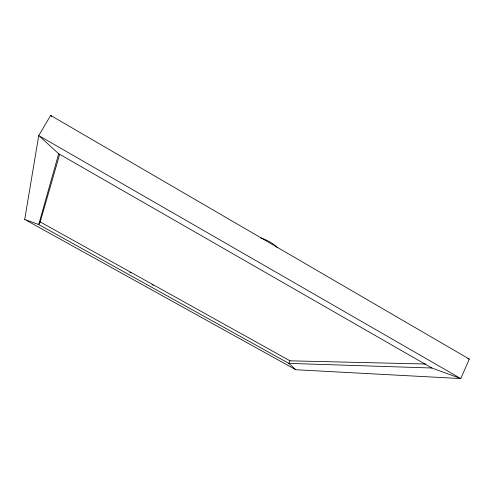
<?xml version="1.0" encoding="UTF-8"?>
<svg xmlns="http://www.w3.org/2000/svg" width="494" height="494" viewBox="0 0 494 494"><rect width="100%" height="100%" fill="white"/><g stroke="black" fill="none" stroke-linecap="round" stroke-linejoin="round"><path stroke-width="0.74" d="M24.7 219.429L38.748 135.578L50.654 115.429L469.3 359.095L460.797 378.571L295.826 369.753L24.7 219.429L38.699 224.535L288.811 363.368L295.826 369.753M58.681 153.739L431.867 368.011L460.797 378.571L38.748 135.578L58.681 153.739L38.699 224.535L40.193 221.936L59.7 154.214M425.853 364.016L290.046 360.824L288.811 363.368L431.867 368.011M467.849 358.588L469.3 359.095M129.7 272.231L131.046 272.978M151.942 284.593L153.294 285.341M40.193 221.936L290.046 360.824M50.654 115.429L51.728 116.467M260.844 237.941A13.449 3.551 26.7 0 1 277.078 247.389"/></g></svg>
